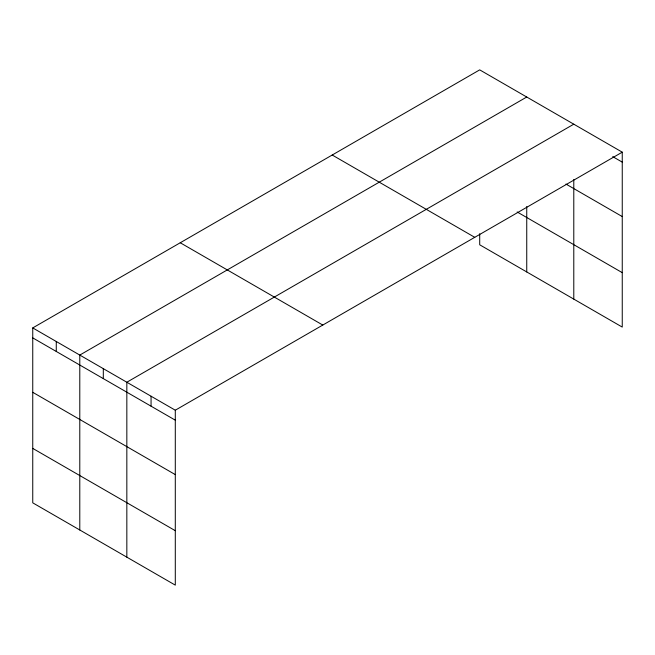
<?xml version="1.0" encoding="UTF-8"?>
<svg xmlns="http://www.w3.org/2000/svg" width="655" height="655" viewBox="0 0 655 655"><rect width="100%" height="100%" fill="white"/><g stroke="black" fill="none" stroke-linecap="round" stroke-linejoin="round"><path stroke-width="0.98" d="M622.25 152.165L175.294 410.21L175.294 585.136L32.75 502.835L32.75 327.918L479.706 69.864L622.25 152.165L622.25 327.082L479.706 244.79L479.706 233.696M526.743 97.022L79.787 355.075L79.787 529.993M573.788 124.18L126.833 382.233L126.833 557.151M612.728 156.635L622.25 162.129M565.945 184.055L622.25 216.568M517.163 211.974L622.25 272.652M332.208 155.022L474.752 237.323M180.248 242.759L322.792 325.06M32.75 327.918L175.294 410.21M32.75 337.882L175.294 420.174M32.75 392.312L175.294 474.613M32.75 448.397L175.294 530.697M573.788 179.511L573.788 299.106M526.743 206.497L526.743 271.948M151.059 396.218L151.059 406.19M103.31 368.65L103.31 378.615M56.273 341.492L56.273 351.457"/></g></svg>
